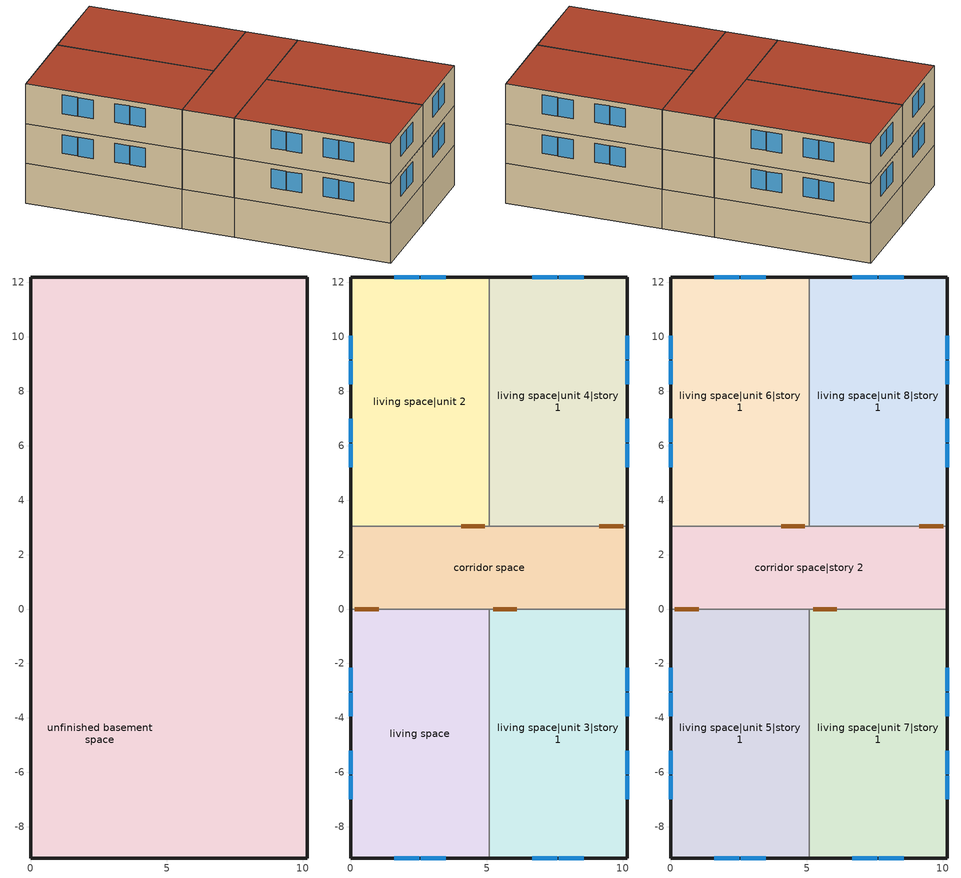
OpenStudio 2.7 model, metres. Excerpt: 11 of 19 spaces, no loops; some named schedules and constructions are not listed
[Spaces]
unfinished basement space
 floor foundation (FloorFndGrndUnfinB 1): 0,0 0,3.05 10.16,3.05 10.16,0 z-2.44
 floor foundation (FloorFndGrndUnfinB 2): 0,-9.14 0,0 5.08,0 5.08,-9.14 z-2.44
 floor foundation (FloorFndGrndUnfinB 3): 0,3.05 0,12.19 5.08,12.19 5.08,3.05 z-2.44
 floor foundation (FloorFndGrndUnfinB 4): 5.08,-9.14 5.08,0 10.16,0 10.16,-9.14 z-2.44
 floor foundation (FloorFndGrndUnfinB): 5.08,3.05 5.08,12.19 10.16,12.19 10.16,3.05 z-2.44
 wall foundation (WallFndGrndUnfinB 1): 0,3.05 0,0 / 10.16,0 10.16,3.05 z-2.44:0
 wall foundation (WallFndGrndUnfinB 2): 0,0 0,-9.14 5.08,-9.14 z-2.44:0
 wall foundation (WallFndGrndUnfinB 3): 5.08,12.19 0,12.19 0,3.05 z-2.44:0
 wall foundation (WallFndGrndUnfinB 4): 5.08,-9.14 10.16,-9.14 10.16,0 z-2.44:0
 wall foundation (WallFndGrndUnfinB): 10.16,3.05 10.16,12.19 5.08,12.19 z-2.44:0
 ceiling adiabatic (RoofUnfinUninsExt): 10.16,0 10.16,3.05 0,3.05 0,0 z0
living space
 floor to unfinished basement space (FloorUnfinBInsFin Reversed): 0,-9.14 0,0 5.08,0 5.08,-9.14 z0
 wall outside (WallExtInsFin): 0,0 0,-9.14 5.08,-9.14 z0:2.44
 wall adiabatic (WallIntFinUninsFin): 5.08,0 0,0 z0:2.44
 wall to living space|unit 3|story 1 (WallIntFinUninsFin Reversed): 5.08,-9.14 5.08,0 z0:2.44
 window (WindowConstruction): 1.6,-9.14 2.51,-9.14 / 2.57,-9.14 3.48,-9.14 z0.91:2.13; 0,-2.15 0,-3.02 / 0,-3.08 0,-3.95 / 0,-5.2 0,-6.07 / 0,-6.13 0,-6.99 z0.98:2.13
living space|unit 2
 floor to unfinished basement space (FloorUnfinBInsFin Reversed): 0,3.05 0,12.19 5.08,12.19 5.08,3.05 z0
 wall outside (WallExtInsFin): 5.08,12.19 0,12.19 0,3.05 z0:2.44
 wall to living space|unit 4|story 1 (WallIntFinUninsFin Reversed): 5.08,3.05 5.08,12.19 z0:2.44
 wall adiabatic (WallIntFinUninsFin): 0,3.05 5.08,3.05 z0:2.44
 window (WindowConstruction): 3.48,12.19 2.57,12.19 / 2.51,12.19 1.6,12.19 z0.91:2.13; 0,10.04 0,9.17 / 0,9.11 0,8.25 / 0,6.99 0,6.13 / 0,6.07 0,5.2 z0.98:2.13
living space|unit 3|story 1
 floor to unfinished basement space (FloorUnfinBInsFin Reversed): 5.08,-9.14 5.08,0 10.16,0 10.16,-9.14 z0
 wall outside (WallExtInsFin): 5.08,-9.14 10.16,-9.14 10.16,0 z0:2.44
 wall adiabatic (WallIntFinUninsFin): 10.16,0 5.08,0 z0:2.44
 window (WindowConstruction): 6.68,-9.14 7.59,-9.14 / 7.65,-9.14 8.56,-9.14 z0.91:2.13; 10.16,-6.99 10.16,-6.13 / 10.16,-6.07 10.16,-5.2 / 10.16,-3.95 10.16,-3.08 / 10.16,-3.02 10.16,-2.15 z0.98:2.13
living space|unit 4|story 1
 floor to unfinished basement space (FloorUnfinBInsFin Reversed): 5.08,3.05 5.08,12.19 10.16,12.19 10.16,3.05 z0
 wall outside (WallExtInsFin): 10.16,3.05 10.16,12.19 5.08,12.19 z0:2.44
 wall adiabatic (WallIntFinUninsFin): 5.08,3.05 10.16,3.05 z0:2.44
 window (WindowConstruction): 8.56,12.19 7.65,12.19 / 7.59,12.19 6.68,12.19 z0.91:2.13; 10.16,5.2 10.16,6.07 / 10.16,6.13 10.16,6.99 / 10.16,8.25 10.16,9.11 / 10.16,9.17 10.16,10.04 z0.98:2.13
corridor space
 floor adiabatic (FloorUnfinUninsUnfin): 0,0 0,3.05 10.16,3.05 10.16,0 z0
 wall outside (WallExtUninsUnfin): 0,3.05 0,0 / 10.16,0 10.16,3.05 z0:2.44
 wall adiabatic (WallIntUnfinUninsUnfin): 0,0 5.08,0 10.16,0 / 10.16,3.05 5.08,3.05 0,3.05 z0:2.44
 door inside (UninsDoor): 0.15,0 1.02,0 / 4.93,3.05 4.06,3.05 / 10.01,3.05 9.14,3.05 / 5.23,0 6.1,0 z0:2.13
 ceiling adiabatic (RoofUnfinUninsExt): 10.16,0 10.16,3.05 0,3.05 0,0 z2.44
living space|unit 5|story 1
 floor to living space (FloorFinUninsFin): 0,-9.14 0,0 5.08,0 5.08,-9.14 z2.44
 wall outside (WallExtInsFin): 0,0 0,-9.14 5.08,-9.14 z2.44:4.88
 wall to living space|unit 7|story 1 (WallIntFinUninsFin): 5.08,-9.14 5.08,0 z2.44:4.88
 wall adiabatic (WallIntFinUninsFin): 5.08,0 0,0 z2.44:4.88
 window (WindowConstruction): 1.6,-9.14 2.51,-9.14 / 2.57,-9.14 3.48,-9.14 z3.35:4.57; 0,-2.15 0,-3.02 / 0,-3.08 0,-3.95 / 0,-5.2 0,-6.07 / 0,-6.13 0,-6.99 z3.42:4.57
 roof outside (RoofFinInsExt): 5.08,-9.14 5.08,0 0,0 0,-9.14 z4.88
living space|unit 6|story 1
 floor to living space|unit 2 (FloorFinUninsFin): 0,3.05 0,12.19 5.08,12.19 5.08,3.05 z2.44
 wall outside (WallExtInsFin): 5.08,12.19 0,12.19 0,3.05 z2.44:4.88
 wall to living space|unit 8|story 1 (WallIntFinUninsFin): 5.08,3.05 5.08,12.19 z2.44:4.88
 wall adiabatic (WallIntFinUninsFin): 0,3.05 5.08,3.05 z2.44:4.88
 window (WindowConstruction): 3.48,12.19 2.57,12.19 / 2.51,12.19 1.6,12.19 z3.35:4.57; 0,10.04 0,9.17 / 0,9.11 0,8.25 / 0,6.99 0,6.13 / 0,6.07 0,5.2 z3.42:4.57
 roof outside (RoofFinInsExt): 5.08,3.05 5.08,12.19 0,12.19 0,3.05 z4.88
living space|unit 7|story 1
 floor to living space|unit 3|story 1 (FloorFinUninsFin): 5.08,-9.14 5.08,0 10.16,0 10.16,-9.14 z2.44
 wall outside (WallExtInsFin): 5.08,-9.14 10.16,-9.14 10.16,0 z2.44:4.88
 wall adiabatic (WallIntFinUninsFin): 10.16,0 5.08,0 z2.44:4.88
 window (WindowConstruction): 6.68,-9.14 7.59,-9.14 / 7.65,-9.14 8.56,-9.14 z3.35:4.57; 10.16,-6.99 10.16,-6.13 / 10.16,-6.07 10.16,-5.2 / 10.16,-3.95 10.16,-3.08 / 10.16,-3.02 10.16,-2.15 z3.42:4.57
 roof outside (RoofFinInsExt): 10.16,-9.14 10.16,0 5.08,0 5.08,-9.14 z4.88
living space|unit 8|story 1
 floor to living space|unit 4|story 1 (FloorFinUninsFin): 5.08,3.05 5.08,12.19 10.16,12.19 10.16,3.05 z2.44
 wall outside (WallExtInsFin): 10.16,3.05 10.16,12.19 5.08,12.19 z2.44:4.88
 wall adiabatic (WallIntFinUninsFin): 5.08,3.05 10.16,3.05 z2.44:4.88
 window (WindowConstruction): 8.56,12.19 7.65,12.19 / 7.59,12.19 6.68,12.19 z3.35:4.57; 10.16,5.2 10.16,6.07 / 10.16,6.13 10.16,6.99 / 10.16,8.25 10.16,9.11 / 10.16,9.17 10.16,10.04 z3.42:4.57
 roof outside (RoofFinInsExt): 10.16,3.05 10.16,12.19 5.08,12.19 5.08,3.05 z4.88
corridor space|story 2
 floor adiabatic (FloorUnfinUninsUnfin): 0,0 0,3.05 10.16,3.05 10.16,0 z2.44
 wall outside (WallExtUninsUnfin): 0,3.05 0,0 / 10.16,0 10.16,3.05 z2.44:4.88
 wall adiabatic (WallIntUnfinUninsUnfin): 10.16,3.05 5.08,3.05 0,3.05 / 0,0 5.08,0 10.16,0 z2.44:4.88
 door inside (UninsDoor): 5.23,0 6.1,0 / 10.01,3.05 9.14,3.05 / 0.15,0 1.02,0 / 4.93,3.05 4.06,3.05 z2.44:4.57
 roof outside (RoofUnfinUninsExt): 10.16,0 10.16,3.05 0,3.05 0,0 z4.88
[Schedule:Day]
res lighting schedule allday9: 1, 0, 0.123751, 2, 0, 0.0742506, 4, 0, 0.0495004, 5, 0, 0.0518642, 6, 0, 0.135202, 7, 0, 0.317417, 8, 0, 0.401684, 9, 0, 0.403727, 10, 0, 0.392499, 11, 0, 0.380568, 12, 0, 0.364039, 13, 0, 0.352108, 14, 0, 0.348597, 15, 0, 0.34858, 16, 0, 0.351275, 17, 0, 0.363405, 18, 0, 0.404274, 19, 0, 0.501103, 20, 0, 0.656115, 21, 0, 0.806081, 22, 0, 0.850995, 23, 0, 0.561051, 24, 0, 0.249225
res lighting schedule allday10: 1, 0, 0.123751, 2, 0, 0.0742506, 4, 0, 0.0495004, 5, 0, 0.0529206, 6, 0, 0.14047, 7, 0, 0.329784, 8, 0, 0.417334, 9, 0, 0.427474, 10, 0, 0.423826, 11, 0, 0.411431, 12, 0, 0.394257, 13, 0, 0.381861, 14, 0, 0.378214, 15, 0, 0.378919, 16, 0, 0.386741, 17, 0, 0.41682, 18, 0, 0.500557, 19, 0, 0.655466, 20, 0, 0.829225, 21, 0, 0.905334, 22, 0, 0.820928, 23, 0, 0.509707, 24, 0, 0.249225
res lighting schedule allday11: 1, 0, 0.123751, 2, 0, 0.0742506, 4, 0, 0.0495004, 5, 0, 0.0539769, 6, 0, 0.145737, 7, 0, 0.342151, 8, 0, 0.432984, 9, 0, 0.451822, 10, 0, 0.456356, 11, 0, 0.443495, 12, 0, 0.425678, 13, 0, 0.412817, 14, 0, 0.409033, 15, 0, 0.421324, 16, 0, 0.481818, 17, 0, 0.61218, 18, 0, 0.804217, 19, 0, 0.945912, 20, 0, 0.918658, 21, 0, 0.747013, 22, 0, 0.56552, 23, 0, 0.493046, 24, 0, 0.249225
res lighting schedule allday12: 1, 0, 0.123751, 2, 0, 0.0742506, 4, 0, 0.0495004, 5, 0, 0.0547503, 6, 0, 0.149594, 7, 0, 0.351204, 8, 0, 0.44444, 9, 0, 0.470027, 10, 0, 0.480931, 11, 0, 0.467731, 12, 0, 0.449442, 13, 0, 0.436241, 14, 0, 0.432357, 15, 0, 0.445561, 16, 0, 0.513103, 17, 0, 0.660674, 18, 0, 0.869445, 19, 0, 1, 20, 0, 0.932675, 21, 0, 0.731582, 22, 0, 0.553643, 23, 0, 0.488328, 24, 0, 0.249225
res lighting schedule winter design; Schedule Day 100; res misc plug loads schedule winter design; Schedule Day 115; Schedule Day 116; Schedule Day 119; res mv_7 range exhaust schedule winter design; Schedule Day 120; res mv_7 bath exhaust schedule winter design; Schedule Day 121; Schedule Day 122; Schedule Day 125; res mv_1 range exhaust schedule winter design; Schedule Day 126; res mv_1 bath exhaust schedule winter design; Schedule Day 127; Schedule Day 128; Schedule Day 131; res mv_2 range exhaust schedule winter design; Schedule Day 132; res mv_2 bath exhaust schedule winter design; Schedule Day 133; Schedule Day 134; Schedule Day 137; res mv_4 range exhaust schedule winter design; Schedule Day 138; res mv_4 bath exhaust schedule winter design; Schedule Day 139; Schedule Day 140; Schedule Day 143; res mv_3 range exhaust schedule winter design; Schedule Day 144; res mv_3 bath exhaust schedule winter design; Schedule Day 145; Schedule Day 146; Schedule Day 149; res mv_8 range exhaust schedule winter design; Schedule Day 150; res mv_8 bath exhaust schedule winter design; Schedule Day 151; Schedule Day 152; Schedule Day 155; res mv_5 range exhaust schedule winter design; Schedule Day 156; res mv_5 bath exhaust schedule winter design; Schedule Day 157; Schedule Day 158; Schedule Day 161; res mv_6 range exhaust schedule winter design; Schedule Day 162; res mv_6 bath exhaust schedule winter design: 24, 0, 0
res lighting schedule summer design; res misc plug loads schedule summer design; res mv_7 range exhaust schedule summer design; res mv_7 bath exhaust schedule summer design; res mv_1 range exhaust schedule summer design; res mv_1 bath exhaust schedule summer design; res mv_2 range exhaust schedule summer design; res mv_2 bath exhaust schedule summer design; res mv_4 range exhaust schedule summer design; res mv_4 bath exhaust schedule summer design; res mv_3 range exhaust schedule summer design; res mv_3 bath exhaust schedule summer design; res mv_8 range exhaust schedule summer design; res mv_8 bath exhaust schedule summer design; res mv_5 range exhaust schedule summer design; res mv_5 bath exhaust schedule summer design; res mv_6 range exhaust schedule summer design; res mv_6 bath exhaust schedule summer design: 24, 0, 1
res misc plug loads schedule allday1; res misc plug loads schedule allday12: 1, 0, 0.655649, 2, 0, 0.618183, 3, 0, 0.599451, 4, 0, 0.580718, 5, 0, 0.599451, 6, 0, 0.618183, 7, 0, 0.693115, 8, 0, 0.786779, 11, 0, 0.805512, 12, 0, 0.824245, 14, 0, 0.842977, 15, 0, 0.824245, 16, 0, 0.86171, 17, 0, 0.899176, 18, 0, 0.974107, 19, 0, 0.99284, 20, 0, 0.936642, 21, 0, 0.880443, 22, 0, 0.842977, 23, 0, 0.749313, 24, 0, 0.674382
res misc plug loads schedule allday2: 1, 0, 0.660377, 2, 0, 0.622642, 3, 0, 0.603774, 4, 0, 0.584906, 5, 0, 0.603774, 6, 0, 0.622642, 7, 0, 0.698113, 8, 0, 0.792453, 11, 0, 0.811321, 12, 0, 0.830189, 14, 0, 0.849057, 15, 0, 0.830189, 16, 0, 0.867925, 17, 0, 0.90566, 18, 0, 0.981132, 19, 0, 1, 20, 0, 0.943396, 21, 0, 0.886792, 22, 0, 0.849057, 23, 0, 0.754717, 24, 0, 0.679245
res misc plug loads schedule allday3; res misc plug loads schedule allday5: 1, 0, 0.521682, 2, 0, 0.491872, 3, 0, 0.476967, 4, 0, 0.462062, 5, 0, 0.476967, 6, 0, 0.491872, 7, 0, 0.551493, 8, 0, 0.626019, 11, 0, 0.640924, 12, 0, 0.655829, 14, 0, 0.670734, 15, 0, 0.655829, 16, 0, 0.68564, 17, 0, 0.71545, 18, 0, 0.775071, 19, 0, 0.789976, 20, 0, 0.745261, 21, 0, 0.700545, 22, 0, 0.670734, 23, 0, 0.596208, 24, 0, 0.536588
res misc plug loads schedule allday4: 1, 0, 0.519581, 2, 0, 0.489891, 3, 0, 0.475045, 4, 0, 0.4602, 5, 0, 0.475045, 6, 0, 0.489891, 7, 0, 0.549271, 8, 0, 0.623497, 11, 0, 0.638342, 12, 0, 0.653187, 14, 0, 0.668033, 15, 0, 0.653187, 16, 0, 0.682878, 17, 0, 0.712568, 18, 0, 0.771949, 19, 0, 0.786794, 20, 0, 0.742258, 21, 0, 0.697723, 22, 0, 0.668033, 23, 0, 0.593807, 24, 0, 0.534426
res misc plug loads schedule allday6; res misc plug loads schedule allday9: 1, 0, 0.434473, 2, 0, 0.409646, 3, 0, 0.397232, 4, 0, 0.384819, 5, 0, 0.397232, 6, 0, 0.409646, 7, 0, 0.4593, 8, 0, 0.521367, 11, 0, 0.533781, 12, 0, 0.546194, 14, 0, 0.558608, 15, 0, 0.546194, 16, 0, 0.571021, 17, 0, 0.595848, 18, 0, 0.645502, 19, 0, 0.657916, 20, 0, 0.620675, 21, 0, 0.583435, 22, 0, 0.558608, 23, 0, 0.49654, 24, 0, 0.446886
res misc plug loads schedule allday7; res misc plug loads schedule allday8: 1, 0, 0.43132, 2, 0, 0.406674, 3, 0, 0.39435, 4, 0, 0.382027, 5, 0, 0.39435, 6, 0, 0.406674, 7, 0, 0.455967, 8, 0, 0.517585, 11, 0, 0.529908, 12, 0, 0.542231, 14, 0, 0.554555, 15, 0, 0.542231, 16, 0, 0.566878, 17, 0, 0.591525, 18, 0, 0.640819, 19, 0, 0.653142, 20, 0, 0.616172, 21, 0, 0.579202, 22, 0, 0.554555, 23, 0, 0.492938, 24, 0, 0.443644
res misc plug loads schedule allday10: 1, 0, 0.520106, 2, 0, 0.490386, 3, 0, 0.475526, 4, 0, 0.460666, 5, 0, 0.475526, 6, 0, 0.490386, 7, 0, 0.549827, 8, 0, 0.624128, 11, 0, 0.638988, 12, 0, 0.653848, 14, 0, 0.668708, 15, 0, 0.653848, 16, 0, 0.683568, 17, 0, 0.713289, 18, 0, 0.772729, 19, 0, 0.787589, 20, 0, 0.743009, 21, 0, 0.698428, 22, 0, 0.668708, 23, 0, 0.594407, 24, 0, 0.534966
res misc plug loads schedule allday11: 1, 0, 0.51853, 2, 0, 0.4889, 3, 0, 0.474085, 4, 0, 0.45927, 5, 0, 0.474085, 6, 0, 0.4889, 7, 0, 0.54816, 8, 0, 0.622236, 11, 0, 0.637051, 12, 0, 0.651867, 14, 0, 0.666682, 15, 0, 0.651867, 16, 0, 0.681497, 17, 0, 0.711127, 18, 0, 0.770388, 19, 0, 0.785203, 20, 0, 0.740757, 21, 0, 0.696312, 22, 0, 0.666682, 23, 0, 0.592606, 24, 0, 0.533345
res nv_7 temp schedule allday1; res nv_7 temp schedule allday2; res nv_7 temp schedule allday3; res nv_7 temp schedule allday4; res nv_7 temp schedule allday11; res nv_7 temp schedule allday12; res nv_1 temp schedule allday1; res nv_1 temp schedule allday2; res nv_1 temp schedule allday3; res nv_1 temp schedule allday4; res nv_1 temp schedule allday11; res nv_1 temp schedule allday12; res nv_2 temp schedule allday1; res nv_2 temp schedule allday2; res nv_2 temp schedule allday3; res nv_2 temp schedule allday4; res nv_2 temp schedule allday11; res nv_2 temp schedule allday12; res nv_4 temp schedule allday1; res nv_4 temp schedule allday2; res nv_4 temp schedule allday3; res nv_4 temp schedule allday4; res nv_4 temp schedule allday11; res nv_4 temp schedule allday12; res nv_3 temp schedule allday1; res nv_3 temp schedule allday2; res nv_3 temp schedule allday3; res nv_3 temp schedule allday4; res nv_3 temp schedule allday11; res nv_3 temp schedule allday12; res nv_8 temp schedule allday1; res nv_8 temp schedule allday2; res nv_8 temp schedule allday3; res nv_8 temp schedule allday4; res nv_8 temp schedule allday11; res nv_8 temp schedule allday12; res nv_5 temp schedule allday1; res nv_5 temp schedule allday2; res nv_5 temp schedule allday3; res nv_5 temp schedule allday4; res nv_5 temp schedule allday11; res nv_5 temp schedule allday12; res nv_6 temp schedule allday1; res nv_6 temp schedule allday2; res nv_6 temp schedule allday3; res nv_6 temp schedule allday4; res nv_6 temp schedule allday11; res nv_6 temp schedule allday12: 1, 0, 23.8889, 24, 0, 23.8889
res nv_7 temp schedule allday5; res nv_7 temp schedule allday6; res nv_7 temp schedule allday10; res nv_1 temp schedule allday5; res nv_1 temp schedule allday6; res nv_1 temp schedule allday10; res nv_2 temp schedule allday5; res nv_2 temp schedule allday6; res nv_2 temp schedule allday10; res nv_4 temp schedule allday5; res nv_4 temp schedule allday6; res nv_4 temp schedule allday10; res nv_3 temp schedule allday5; res nv_3 temp schedule allday6; res nv_3 temp schedule allday10; res nv_8 temp schedule allday5; res nv_8 temp schedule allday6; res nv_8 temp schedule allday10; res nv_5 temp schedule allday5; res nv_5 temp schedule allday6; res nv_5 temp schedule allday10; res nv_6 temp schedule allday5; res nv_6 temp schedule allday6; res nv_6 temp schedule allday10: 24, 0, 22.2222
res nv_7 temp schedule allday7; res nv_7 temp schedule allday8; res nv_7 temp schedule allday9; res nv_1 temp schedule allday7; res nv_1 temp schedule allday8; res nv_1 temp schedule allday9; res nv_2 temp schedule allday7; res nv_2 temp schedule allday8; res nv_2 temp schedule allday9; res nv_4 temp schedule allday7; res nv_4 temp schedule allday8; res nv_4 temp schedule allday9; res nv_3 temp schedule allday7; res nv_3 temp schedule allday8; res nv_3 temp schedule allday9; res nv_8 temp schedule allday7; res nv_8 temp schedule allday8; res nv_8 temp schedule allday9; res nv_5 temp schedule allday7; res nv_5 temp schedule allday8; res nv_5 temp schedule allday9; res nv_6 temp schedule allday7; res nv_6 temp schedule allday8; res nv_6 temp schedule allday9: 1, 0, 22.2222, 24, 0, 22.2222
res nv_7 availability schedule allday1 on; res nv_7 availability schedule allday1 on 1; res nv_7 availability schedule allday1 on 2; res nv_7 availability schedule allday1 on 3; res nv_7 availability schedule allday1 on 4; res nv_7 availability schedule allday1 on 5; res nv_7 availability schedule allday1 on 6; res nv_7 availability schedule allday1 on 7; res nv_7 availability schedule allday1 on 8; res nv_7 availability schedule allday1 on 9; res nv_7 availability schedule allday1 on 10; res nv_7 availability schedule allday1 on 11; res nv_1 availability schedule allday1 on; res nv_1 availability schedule allday1 on 1; res nv_1 availability schedule allday1 on 2; res nv_1 availability schedule allday1 on 3; res nv_1 availability schedule allday1 on 4; res nv_1 availability schedule allday1 on 5; res nv_1 availability schedule allday1 on 6; res nv_1 availability schedule allday1 on 7; res nv_1 availability schedule allday1 on 8; res nv_1 availability schedule allday1 on 9; res nv_1 availability schedule allday1 on 10; res nv_1 availability schedule allday1 on 11; res nv_2 availability schedule allday1 on; res nv_2 availability schedule allday1 on 1; res nv_2 availability schedule allday1 on 2; res nv_2 availability schedule allday1 on 3; res nv_2 availability schedule allday1 on 4; res nv_2 availability schedule allday1 on 5; res nv_2 availability schedule allday1 on 6; res nv_2 availability schedule allday1 on 7; res nv_2 availability schedule allday1 on 8; res nv_2 availability schedule allday1 on 9; res nv_2 availability schedule allday1 on 10; res nv_2 availability schedule allday1 on 11; res nv_4 availability schedule allday1 on; res nv_4 availability schedule allday1 on 1; res nv_4 availability schedule allday1 on 2; res nv_4 availability schedule allday1 on 3; res nv_4 availability schedule allday1 on 4; res nv_4 availability schedule allday1 on 5; res nv_4 availability schedule allday1 on 6; res nv_4 availability schedule allday1 on 7; res nv_4 availability schedule allday1 on 8; res nv_4 availability schedule allday1 on 9; res nv_4 availability schedule allday1 on 10; res nv_4 availability schedule allday1 on 11; res nv_3 availability schedule allday1 on; res nv_3 availability schedule allday1 on 1; res nv_3 availability schedule allday1 on 2; res nv_3 availability schedule allday1 on 3; res nv_3 availability schedule allday1 on 4; res nv_3 availability schedule allday1 on 5; res nv_3 availability schedule allday1 on 6; res nv_3 availability schedule allday1 on 7; res nv_3 availability schedule allday1 on 8; res nv_3 availability schedule allday1 on 9; res nv_3 availability schedule allday1 on 10; res nv_3 availability schedule allday1 on 11; res nv_8 availability schedule allday1 on; res nv_8 availability schedule allday1 on 1; res nv_8 availability schedule allday1 on 2; res nv_8 availability schedule allday1 on 3; res nv_8 availability schedule allday1 on 4; res nv_8 availability schedule allday1 on 5; res nv_8 availability schedule allday1 on 6; res nv_8 availability schedule allday1 on 7; res nv_8 availability schedule allday1 on 8; res nv_8 availability schedule allday1 on 9; res nv_8 availability schedule allday1 on 10; res nv_8 availability schedule allday1 on 11; res nv_5 availability schedule allday1 on; res nv_5 availability schedule allday1 on 1; res nv_5 availability schedule allday1 on 2; res nv_5 availability schedule allday1 on 3; res nv_5 availability schedule allday1 on 4; res nv_5 availability schedule allday1 on 5; res nv_5 availability schedule allday1 on 6; res nv_5 availability schedule allday1 on 7; res nv_5 availability schedule allday1 on 8; res nv_5 availability schedule allday1 on 9; res nv_5 availability schedule allday1 on 10; res nv_5 availability schedule allday1 on 11; res nv_6 availability schedule allday1 on; res nv_6 availability schedule allday1 on 1; res nv_6 availability schedule allday1 on 2; res nv_6 availability schedule allday1 on 3; res nv_6 availability schedule allday1 on 4; res nv_6 availability schedule allday1 on 5; res nv_6 availability schedule allday1 on 6; res nv_6 availability schedule allday1 on 7; res nv_6 availability schedule allday1 on 8; res nv_6 availability schedule allday1 on 9; res nv_6 availability schedule allday1 on 10; res nv_6 availability schedule allday1 on 11: 1, 0, 1, 2, 0, 1, 3, 0, 1, 4, 0, 1, 5, 0, 1, 6, 0, 1, 7, 0, 1, 8, 0, 1, 9, 0, 1, 10, 0, 1, 11, 0, 1, 12, 0, 1, 13, 0, 1, 14, 0, 1, 15, 0, 1, 16, 0, 1, 17, 0, 1, 18, 0, 1, 19, 0, 1, 20, 0, 1, 21, 0, 1, 22, 0, 1, 23, 0, 1, 24, 0, 1
res mv_7 range exhaust schedule allday1; res mv_7 range exhaust schedule allday2; res mv_7 range exhaust schedule allday3; res mv_7 range exhaust schedule allday4; res mv_7 range exhaust schedule allday5; res mv_7 range exhaust schedule allday6; res mv_7 range exhaust schedule allday7; res mv_7 range exhaust schedule allday8; res mv_7 range exhaust schedule allday9; res mv_7 range exhaust schedule allday10; res mv_7 range exhaust schedule allday11; res mv_7 range exhaust schedule allday12; res mv_1 range exhaust schedule allday1; res mv_1 range exhaust schedule allday2; res mv_1 range exhaust schedule allday3; res mv_1 range exhaust schedule allday4; res mv_1 range exhaust schedule allday5; res mv_1 range exhaust schedule allday6; res mv_1 range exhaust schedule allday7; res mv_1 range exhaust schedule allday8; res mv_1 range exhaust schedule allday9; res mv_1 range exhaust schedule allday10; res mv_1 range exhaust schedule allday11; res mv_1 range exhaust schedule allday12; res mv_2 range exhaust schedule allday1; res mv_2 range exhaust schedule allday2; res mv_2 range exhaust schedule allday3; res mv_2 range exhaust schedule allday4; res mv_2 range exhaust schedule allday5; res mv_2 range exhaust schedule allday6; res mv_2 range exhaust schedule allday7; res mv_2 range exhaust schedule allday8; res mv_2 range exhaust schedule allday9; res mv_2 range exhaust schedule allday10; res mv_2 range exhaust schedule allday11; res mv_2 range exhaust schedule allday12; res mv_4 range exhaust schedule allday1; res mv_4 range exhaust schedule allday2; res mv_4 range exhaust schedule allday3; res mv_4 range exhaust schedule allday4; res mv_4 range exhaust schedule allday5; res mv_4 range exhaust schedule allday6; res mv_4 range exhaust schedule allday7; res mv_4 range exhaust schedule allday8; res mv_4 range exhaust schedule allday9; res mv_4 range exhaust schedule allday10; res mv_4 range exhaust schedule allday11; res mv_4 range exhaust schedule allday12; res mv_3 range exhaust schedule allday1; res mv_3 range exhaust schedule allday2; res mv_3 range exhaust schedule allday3; res mv_3 range exhaust schedule allday4; res mv_3 range exhaust schedule allday5; res mv_3 range exhaust schedule allday6; res mv_3 range exhaust schedule allday7; res mv_3 range exhaust schedule allday8; res mv_3 range exhaust schedule allday9; res mv_3 range exhaust schedule allday10; res mv_3 range exhaust schedule allday11; res mv_3 range exhaust schedule allday12; res mv_8 range exhaust schedule allday1; res mv_8 range exhaust schedule allday2; res mv_8 range exhaust schedule allday3; res mv_8 range exhaust schedule allday4; res mv_8 range exhaust schedule allday5; res mv_8 range exhaust schedule allday6; res mv_8 range exhaust schedule allday7; res mv_8 range exhaust schedule allday8; res mv_8 range exhaust schedule allday9; res mv_8 range exhaust schedule allday10; res mv_8 range exhaust schedule allday11; res mv_8 range exhaust schedule allday12; res mv_5 range exhaust schedule allday1; res mv_5 range exhaust schedule allday2; res mv_5 range exhaust schedule allday3; res mv_5 range exhaust schedule allday4; res mv_5 range exhaust schedule allday5; res mv_5 range exhaust schedule allday6; res mv_5 range exhaust schedule allday7; res mv_5 range exhaust schedule allday8; res mv_5 range exhaust schedule allday9; res mv_5 range exhaust schedule allday10; res mv_5 range exhaust schedule allday11; res mv_5 range exhaust schedule allday12; res mv_6 range exhaust schedule allday1; res mv_6 range exhaust schedule allday2; res mv_6 range exhaust schedule allday3; res mv_6 range exhaust schedule allday4; res mv_6 range exhaust schedule allday5; res mv_6 range exhaust schedule allday6; res mv_6 range exhaust schedule allday7; res mv_6 range exhaust schedule allday8; res mv_6 range exhaust schedule allday9; res mv_6 range exhaust schedule allday10; res mv_6 range exhaust schedule allday11; res mv_6 range exhaust schedule allday12: 15, 0, 0, 16, 0, 1, 24, 0, 0
res mv_7 bath exhaust schedule allday1; res mv_7 bath exhaust schedule allday2; res mv_7 bath exhaust schedule allday3; res mv_7 bath exhaust schedule allday4; res mv_7 bath exhaust schedule allday5; res mv_7 bath exhaust schedule allday6; res mv_7 bath exhaust schedule allday7; res mv_7 bath exhaust schedule allday8; res mv_7 bath exhaust schedule allday9; res mv_7 bath exhaust schedule allday10; res mv_7 bath exhaust schedule allday11; res mv_7 bath exhaust schedule allday12; res mv_1 bath exhaust schedule allday1; res mv_1 bath exhaust schedule allday2; res mv_1 bath exhaust schedule allday3; res mv_1 bath exhaust schedule allday4; res mv_1 bath exhaust schedule allday5; res mv_1 bath exhaust schedule allday6; res mv_1 bath exhaust schedule allday7; res mv_1 bath exhaust schedule allday8; res mv_1 bath exhaust schedule allday9; res mv_1 bath exhaust schedule allday10; res mv_1 bath exhaust schedule allday11; res mv_1 bath exhaust schedule allday12; res mv_2 bath exhaust schedule allday1; res mv_2 bath exhaust schedule allday2; res mv_2 bath exhaust schedule allday3; res mv_2 bath exhaust schedule allday4; res mv_2 bath exhaust schedule allday5; res mv_2 bath exhaust schedule allday6; res mv_2 bath exhaust schedule allday7; res mv_2 bath exhaust schedule allday8; res mv_2 bath exhaust schedule allday9; res mv_2 bath exhaust schedule allday10; res mv_2 bath exhaust schedule allday11; res mv_2 bath exhaust schedule allday12; res mv_4 bath exhaust schedule allday1; res mv_4 bath exhaust schedule allday2; res mv_4 bath exhaust schedule allday3; res mv_4 bath exhaust schedule allday4; res mv_4 bath exhaust schedule allday5; res mv_4 bath exhaust schedule allday6; res mv_4 bath exhaust schedule allday7; res mv_4 bath exhaust schedule allday8; res mv_4 bath exhaust schedule allday9; res mv_4 bath exhaust schedule allday10; res mv_4 bath exhaust schedule allday11; res mv_4 bath exhaust schedule allday12; res mv_3 bath exhaust schedule allday1; res mv_3 bath exhaust schedule allday2; res mv_3 bath exhaust schedule allday3; res mv_3 bath exhaust schedule allday4; res mv_3 bath exhaust schedule allday5; res mv_3 bath exhaust schedule allday6; res mv_3 bath exhaust schedule allday7; res mv_3 bath exhaust schedule allday8; res mv_3 bath exhaust schedule allday9; res mv_3 bath exhaust schedule allday10; res mv_3 bath exhaust schedule allday11; res mv_3 bath exhaust schedule allday12; res mv_8 bath exhaust schedule allday1; res mv_8 bath exhaust schedule allday2; res mv_8 bath exhaust schedule allday3; res mv_8 bath exhaust schedule allday4; res mv_8 bath exhaust schedule allday5; res mv_8 bath exhaust schedule allday6; res mv_8 bath exhaust schedule allday7; res mv_8 bath exhaust schedule allday8; res mv_8 bath exhaust schedule allday9; res mv_8 bath exhaust schedule allday10; res mv_8 bath exhaust schedule allday11; res mv_8 bath exhaust schedule allday12; res mv_5 bath exhaust schedule allday1; res mv_5 bath exhaust schedule allday2; res mv_5 bath exhaust schedule allday3; res mv_5 bath exhaust schedule allday4; res mv_5 bath exhaust schedule allday5; res mv_5 bath exhaust schedule allday6; res mv_5 bath exhaust schedule allday7; res mv_5 bath exhaust schedule allday8; res mv_5 bath exhaust schedule allday9; res mv_5 bath exhaust schedule allday10; res mv_5 bath exhaust schedule allday11; res mv_5 bath exhaust schedule allday12; res mv_6 bath exhaust schedule allday1; res mv_6 bath exhaust schedule allday2; res mv_6 bath exhaust schedule allday3; res mv_6 bath exhaust schedule allday4; res mv_6 bath exhaust schedule allday5; res mv_6 bath exhaust schedule allday6; res mv_6 bath exhaust schedule allday7; res mv_6 bath exhaust schedule allday8; res mv_6 bath exhaust schedule allday9; res mv_6 bath exhaust schedule allday10; res mv_6 bath exhaust schedule allday11; res mv_6 bath exhaust schedule allday12: 4, 0, 0, 5, 0, 1, 24, 0, 0
[Schedule:Rule] Apply Monday=Yes; Apply Wednesday=Yes; Apply Friday=Yes; Date Specification Type=DateRange; Start Day=1
Name | Schedule Ruleset | Rule Order | Day Schedule | Apply Sunday | Apply Tuesday | Apply Thursday | Apply Saturday | Start Month | End Month | End Day
res heating setpoint allday ruleset1 | res heating setpoint | 11 | res heating setpoint allday1 | Yes | Yes | Yes | Yes | 1 | 1 | 31
res heating setpoint allday ruleset2 | res heating setpoint | 10 | res heating setpoint allday2 | Yes | Yes | Yes | Yes | 2 | 2 | 28
res heating setpoint allday ruleset3 | res heating setpoint | 9 | res heating setpoint allday3 | Yes | Yes | Yes | Yes | 3 | 3 | 31
res heating setpoint allday ruleset4 | res heating setpoint | 8 | res heating setpoint allday4 | Yes | Yes | Yes | Yes | 4 | 4 | 30
res heating setpoint allday ruleset5 | res heating setpoint | 7 | res heating setpoint allday5 | Yes | Yes | Yes | Yes | 5 | 5 | 31
res heating setpoint allday ruleset6 | res heating setpoint | 6 | res heating setpoint allday6 | Yes | Yes | Yes | Yes | 6 | 6 | 30
res heating setpoint allday ruleset7 | res heating setpoint | 5 | res heating setpoint allday7 | Yes | Yes | Yes | Yes | 7 | 7 | 31
res heating setpoint allday ruleset8 | res heating setpoint | 4 | res heating setpoint allday8 | Yes | Yes | Yes | Yes | 8 | 8 | 31
res heating setpoint allday ruleset9 | res heating setpoint | 3 | res heating setpoint allday9 | Yes | Yes | Yes | Yes | 9 | 9 | 30
res heating setpoint allday ruleset10 | res heating setpoint | 2 | res heating setpoint allday10 | Yes | Yes | Yes | Yes | 10 | 10 | 31
res heating setpoint allday ruleset11 | res heating setpoint | 1 | res heating setpoint allday11 | Yes | Yes | Yes | Yes | 11 | 11 | 30
res heating setpoint allday ruleset12 | res heating setpoint | 0 | res heating setpoint allday12 | Yes | Yes | Yes | Yes | 12 | 12 | 31
res cooling setpoint allday ruleset1 | res cooling setpoint | 11 | res cooling setpoint allday1 | Yes | Yes | Yes | Yes | 1 | 1 | 31
res cooling setpoint allday ruleset2 | res cooling setpoint | 10 | res cooling setpoint allday2 | Yes | Yes | Yes | Yes | 2 | 2 | 28
res cooling setpoint allday ruleset3 | res cooling setpoint | 9 | res cooling setpoint allday3 | Yes | Yes | Yes | Yes | 3 | 3 | 31
res cooling setpoint allday ruleset4 | res cooling setpoint | 8 | res cooling setpoint allday4 | Yes | Yes | Yes | Yes | 4 | 4 | 30
res cooling setpoint allday ruleset5 | res cooling setpoint | 7 | res cooling setpoint allday5 | Yes | Yes | Yes | Yes | 5 | 5 | 31
res cooling setpoint allday ruleset6 | res cooling setpoint | 6 | res cooling setpoint allday6 | Yes | Yes | Yes | Yes | 6 | 6 | 30
res cooling setpoint allday ruleset7 | res cooling setpoint | 5 | res cooling setpoint allday7 | Yes | Yes | Yes | Yes | 7 | 7 | 31
res cooling setpoint allday ruleset8 | res cooling setpoint | 4 | res cooling setpoint allday8 | Yes | Yes | Yes | Yes | 8 | 8 | 31
res cooling setpoint allday ruleset9 | res cooling setpoint | 3 | res cooling setpoint allday9 | Yes | Yes | Yes | Yes | 9 | 9 | 30
res cooling setpoint allday ruleset10 | res cooling setpoint | 2 | res cooling setpoint allday10 | Yes | Yes | Yes | Yes | 10 | 10 | 31
res cooling setpoint allday ruleset11 | res cooling setpoint | 1 | res cooling setpoint allday11 | Yes | Yes | Yes | Yes | 11 | 11 | 30
res cooling setpoint allday ruleset12 | res cooling setpoint | 0 | res cooling setpoint allday12 | Yes | Yes | Yes | Yes | 12 | 12 | 31
res refrig schedule allday ruleset9 | res refrig schedule | 3 | res refrig schedule allday9 | Yes | Yes | Yes | Yes | 9 | 9 | 30
res refrig schedule allday ruleset10 | res refrig schedule | 2 | res refrig schedule allday10 | Yes | Yes | Yes | Yes | 10 | 10 | 31
res refrig schedule allday ruleset11 | res refrig schedule | 1 | res refrig schedule allday11 | Yes | Yes | Yes | Yes | 11 | 11 | 30
res refrig schedule allday ruleset12 | res refrig schedule | 0 | res refrig schedule allday12 | Yes | Yes | Yes | Yes | 12 | 12 | 31
res lighting schedule allday ruleset1 | res lighting schedule | 11 | res lighting schedule allday1 | Yes | Yes | Yes | Yes | 1 | 1 | 31
res lighting schedule allday ruleset2 | res lighting schedule | 10 | res lighting schedule allday2 | Yes | Yes | Yes | Yes | 2 | 2 | 28
res lighting schedule allday ruleset3 | res lighting schedule | 9 | res lighting schedule allday3 | Yes | Yes | Yes | Yes | 3 | 3 | 31
res lighting schedule allday ruleset4 | res lighting schedule | 8 | res lighting schedule allday4 | Yes | Yes | Yes | Yes | 4 | 4 | 30
res lighting schedule allday ruleset5 | res lighting schedule | 7 | res lighting schedule allday5 | Yes | Yes | Yes | Yes | 5 | 5 | 31
res lighting schedule allday ruleset6 | res lighting schedule | 6 | res lighting schedule allday6 | Yes | Yes | Yes | Yes | 6 | 6 | 30
res lighting schedule allday ruleset7 | res lighting schedule | 5 | res lighting schedule allday7 | Yes | Yes | Yes | Yes | 7 | 7 | 31
res lighting schedule allday ruleset8 | res lighting schedule | 4 | res lighting schedule allday8 | Yes | Yes | Yes | Yes | 8 | 8 | 31
res lighting schedule allday ruleset9 | res lighting schedule | 3 | res lighting schedule allday9 | Yes | Yes | Yes | Yes | 9 | 9 | 30
res lighting schedule allday ruleset10 | res lighting schedule | 2 | res lighting schedule allday10 | Yes | Yes | Yes | Yes | 10 | 10 | 31
res lighting schedule allday ruleset11 | res lighting schedule | 1 | res lighting schedule allday11 | Yes | Yes | Yes | Yes | 11 | 11 | 30
res lighting schedule allday ruleset12 | res lighting schedule | 0 | res lighting schedule allday12 | Yes | Yes | Yes | Yes | 12 | 12 | 31
res misc plug loads schedule allday ruleset1 | res misc plug loads schedule | 11 | res misc plug loads schedule allday1 | Yes | Yes | Yes | Yes | 1 | 1 | 31
res misc plug loads schedule allday ruleset2 | res misc plug loads schedule | 10 | res misc plug loads schedule allday2 | Yes | Yes | Yes | Yes | 2 | 2 | 28
res misc plug loads schedule allday ruleset3 | res misc plug loads schedule | 9 | res misc plug loads schedule allday3 | Yes | Yes | Yes | Yes | 3 | 3 | 31
res misc plug loads schedule allday ruleset4 | res misc plug loads schedule | 8 | res misc plug loads schedule allday4 | Yes | Yes | Yes | Yes | 4 | 4 | 30
res misc plug loads schedule allday ruleset5 | res misc plug loads schedule | 7 | res misc plug loads schedule allday5 | Yes | Yes | Yes | Yes | 5 | 5 | 31
res misc plug loads schedule allday ruleset6 | res misc plug loads schedule | 6 | res misc plug loads schedule allday6 | Yes | Yes | Yes | Yes | 6 | 6 | 30
res misc plug loads schedule allday ruleset7 | res misc plug loads schedule | 5 | res misc plug loads schedule allday7 | Yes | Yes | Yes | Yes | 7 | 7 | 31
res misc plug loads schedule allday ruleset8 | res misc plug loads schedule | 4 | res misc plug loads schedule allday8 | Yes | Yes | Yes | Yes | 8 | 8 | 31
res misc plug loads schedule allday ruleset9 | res misc plug loads schedule | 3 | res misc plug loads schedule allday9 | Yes | Yes | Yes | Yes | 9 | 9 | 30
res misc plug loads schedule allday ruleset10 | res misc plug loads schedule | 2 | res misc plug loads schedule allday10 | Yes | Yes | Yes | Yes | 10 | 10 | 31
res misc plug loads schedule allday ruleset11 | res misc plug loads schedule | 1 | res misc plug loads schedule allday11 | Yes | Yes | Yes | Yes | 11 | 11 | 30
res misc plug loads schedule allday ruleset12 | res misc plug loads schedule | 0 | res misc plug loads schedule allday12 | Yes | Yes | Yes | Yes | 12 | 12 | 31
res nv_7 temp schedule allday ruleset1 | res nv_7 temp schedule | 11 | res nv_7 temp schedule allday1 | Yes | Yes | Yes | Yes | 1 | 1 | 31
res nv_7 temp schedule allday ruleset2 | res nv_7 temp schedule | 10 | res nv_7 temp schedule allday2 | Yes | Yes | Yes | Yes | 2 | 2 | 28
res nv_7 temp schedule allday ruleset3 | res nv_7 temp schedule | 9 | res nv_7 temp schedule allday3 | Yes | Yes | Yes | Yes | 3 | 3 | 31
res nv_7 temp schedule allday ruleset4 | res nv_7 temp schedule | 8 | res nv_7 temp schedule allday4 | Yes | Yes | Yes | Yes | 4 | 4 | 30
res nv_7 temp schedule allday ruleset5 | res nv_7 temp schedule | 7 | res nv_7 temp schedule allday5 | Yes | Yes | Yes | Yes | 5 | 5 | 31
res nv_7 temp schedule allday ruleset6 | res nv_7 temp schedule | 6 | res nv_7 temp schedule allday6 | Yes | Yes | Yes | Yes | 6 | 6 | 30
res nv_7 temp schedule allday ruleset7 | res nv_7 temp schedule | 5 | res nv_7 temp schedule allday7 | Yes | Yes | Yes | Yes | 7 | 7 | 31
res nv_7 temp schedule allday ruleset8 | res nv_7 temp schedule | 4 | res nv_7 temp schedule allday8 | Yes | Yes | Yes | Yes | 8 | 8 | 31
res nv_7 temp schedule allday ruleset9 | res nv_7 temp schedule | 3 | res nv_7 temp schedule allday9 | Yes | Yes | Yes | Yes | 9 | 9 | 30
res nv_7 temp schedule allday ruleset10 | res nv_7 temp schedule | 2 | res nv_7 temp schedule allday10 | Yes | Yes | Yes | Yes | 10 | 10 | 31
res nv_7 temp schedule allday ruleset11 | res nv_7 temp schedule | 1 | res nv_7 temp schedule allday11 | Yes | Yes | Yes | Yes | 11 | 11 | 30
res nv_7 temp schedule allday ruleset12 | res nv_7 temp schedule | 0 | res nv_7 temp schedule allday12 | Yes | Yes | Yes | Yes | 12 | 12 | 31
res nv_7 availability schedule allday ruleset1 on | res nv_7 avail schedule | 11 | res nv_7 availability schedule allday1 on |  |  |  |  | 1 | 1 | 31
res nv_7 availability schedule allday ruleset2 on | res nv_7 avail schedule | 10 | res nv_7 availability schedule allday1 on 1 |  |  |  |  | 2 | 2 | 28
res nv_7 availability schedule allday ruleset3 on | res nv_7 avail schedule | 9 | res nv_7 availability schedule allday1 on 2 |  |  |  |  | 3 | 3 | 31
res nv_7 availability schedule allday ruleset4 on | res nv_7 avail schedule | 8 | res nv_7 availability schedule allday1 on 3 |  |  |  |  | 4 | 4 | 30
res nv_7 availability schedule allday ruleset5 on | res nv_7 avail schedule | 7 | res nv_7 availability schedule allday1 on 4 |  |  |  |  | 5 | 5 | 31
res nv_7 availability schedule allday ruleset6 on | res nv_7 avail schedule | 6 | res nv_7 availability schedule allday1 on 5 |  |  |  |  | 6 | 6 | 30
res nv_7 availability schedule allday ruleset7 on | res nv_7 avail schedule | 5 | res nv_7 availability schedule allday1 on 6 |  |  |  |  | 7 | 7 | 31
res nv_7 availability schedule allday ruleset8 on | res nv_7 avail schedule | 4 | res nv_7 availability schedule allday1 on 7 |  |  |  |  | 8 | 8 | 31
res nv_7 availability schedule allday ruleset9 on | res nv_7 avail schedule | 3 | res nv_7 availability schedule allday1 on 8 |  |  |  |  | 9 | 9 | 30
res nv_7 availability schedule allday ruleset10 on | res nv_7 avail schedule | 2 | res nv_7 availability schedule allday1 on 9 |  |  |  |  | 10 | 10 | 31
res nv_7 availability schedule allday ruleset11 on | res nv_7 avail schedule | 1 | res nv_7 availability schedule allday1 on 10 |  |  |  |  | 11 | 11 | 30
res nv_7 availability schedule allday ruleset12 on | res nv_7 avail schedule | 0 | res nv_7 availability schedule allday1 on 11 |  |  |  |  | 12 | 12 | 31
res mv_7 range exhaust schedule allday ruleset1 | res mv_7 range exhaust schedule | 11 | res mv_7 range exhaust schedule allday1 | Yes | Yes | Yes | Yes | 1 | 1 | 31
res mv_7 range exhaust schedule allday ruleset2 | res mv_7 range exhaust schedule | 10 | res mv_7 range exhaust schedule allday2 | Yes | Yes | Yes | Yes | 2 | 2 | 28
res mv_7 range exhaust schedule allday ruleset3 | res mv_7 range exhaust schedule | 9 | res mv_7 range exhaust schedule allday3 | Yes | Yes | Yes | Yes | 3 | 3 | 31
res mv_7 range exhaust schedule allday ruleset4 | res mv_7 range exhaust schedule | 8 | res mv_7 range exhaust schedule allday4 | Yes | Yes | Yes | Yes | 4 | 4 | 30
res mv_7 range exhaust schedule allday ruleset5 | res mv_7 range exhaust schedule | 7 | res mv_7 range exhaust schedule allday5 | Yes | Yes | Yes | Yes | 5 | 5 | 31
res mv_7 range exhaust schedule allday ruleset6 | res mv_7 range exhaust schedule | 6 | res mv_7 range exhaust schedule allday6 | Yes | Yes | Yes | Yes | 6 | 6 | 30
res mv_7 range exhaust schedule allday ruleset7 | res mv_7 range exhaust schedule | 5 | res mv_7 range exhaust schedule allday7 | Yes | Yes | Yes | Yes | 7 | 7 | 31
res mv_7 range exhaust schedule allday ruleset8 | res mv_7 range exhaust schedule | 4 | res mv_7 range exhaust schedule allday8 | Yes | Yes | Yes | Yes | 8 | 8 | 31
res mv_7 range exhaust schedule allday ruleset9 | res mv_7 range exhaust schedule | 3 | res mv_7 range exhaust schedule allday9 | Yes | Yes | Yes | Yes | 9 | 9 | 30
res mv_7 range exhaust schedule allday ruleset10 | res mv_7 range exhaust schedule | 2 | res mv_7 range exhaust schedule allday10 | Yes | Yes | Yes | Yes | 10 | 10 | 31
res mv_7 range exhaust schedule allday ruleset11 | res mv_7 range exhaust schedule | 1 | res mv_7 range exhaust schedule allday11 | Yes | Yes | Yes | Yes | 11 | 11 | 30
res mv_7 range exhaust schedule allday ruleset12 | res mv_7 range exhaust schedule | 0 | res mv_7 range exhaust schedule allday12 | Yes | Yes | Yes | Yes | 12 | 12 | 31
res mv_7 bath exhaust schedule allday ruleset1 | res mv_7 bath exhaust schedule | 11 | res mv_7 bath exhaust schedule allday1 | Yes | Yes | Yes | Yes | 1 | 1 | 31
res mv_7 bath exhaust schedule allday ruleset2 | res mv_7 bath exhaust schedule | 10 | res mv_7 bath exhaust schedule allday2 | Yes | Yes | Yes | Yes | 2 | 2 | 28
res mv_7 bath exhaust schedule allday ruleset3 | res mv_7 bath exhaust schedule | 9 | res mv_7 bath exhaust schedule allday3 | Yes | Yes | Yes | Yes | 3 | 3 | 31
res mv_7 bath exhaust schedule allday ruleset4 | res mv_7 bath exhaust schedule | 8 | res mv_7 bath exhaust schedule allday4 | Yes | Yes | Yes | Yes | 4 | 4 | 30
res mv_7 bath exhaust schedule allday ruleset5 | res mv_7 bath exhaust schedule | 7 | res mv_7 bath exhaust schedule allday5 | Yes | Yes | Yes | Yes | 5 | 5 | 31
res mv_7 bath exhaust schedule allday ruleset6 | res mv_7 bath exhaust schedule | 6 | res mv_7 bath exhaust schedule allday6 | Yes | Yes | Yes | Yes | 6 | 6 | 30
res mv_7 bath exhaust schedule allday ruleset7 | res mv_7 bath exhaust schedule | 5 | res mv_7 bath exhaust schedule allday7 | Yes | Yes | Yes | Yes | 7 | 7 | 31
res mv_7 bath exhaust schedule allday ruleset8 | res mv_7 bath exhaust schedule | 4 | res mv_7 bath exhaust schedule allday8 | Yes | Yes | Yes | Yes | 8 | 8 | 31
res mv_7 bath exhaust schedule allday ruleset9 | res mv_7 bath exhaust schedule | 3 | res mv_7 bath exhaust schedule allday9 | Yes | Yes | Yes | Yes | 9 | 9 | 30
res mv_7 bath exhaust schedule allday ruleset10 | res mv_7 bath exhaust schedule | 2 | res mv_7 bath exhaust schedule allday10 | Yes | Yes | Yes | Yes | 10 | 10 | 31
res mv_7 bath exhaust schedule allday ruleset11 | res mv_7 bath exhaust schedule | 1 | res mv_7 bath exhaust schedule allday11 | Yes | Yes | Yes | Yes | 11 | 11 | 30
res mv_7 bath exhaust schedule allday ruleset12 | res mv_7 bath exhaust schedule | 0 | res mv_7 bath exhaust schedule allday12 | Yes | Yes | Yes | Yes | 12 | 12 | 31
res nv_1 temp schedule allday ruleset1 | res nv_1 temp schedule | 11 | res nv_1 temp schedule allday1 | Yes | Yes | Yes | Yes | 1 | 1 | 31
res nv_1 temp schedule allday ruleset2 | res nv_1 temp schedule | 10 | res nv_1 temp schedule allday2 | Yes | Yes | Yes | Yes | 2 | 2 | 28
res nv_1 temp schedule allday ruleset3 | res nv_1 temp schedule | 9 | res nv_1 temp schedule allday3 | Yes | Yes | Yes | Yes | 3 | 3 | 31
res nv_1 temp schedule allday ruleset4 | res nv_1 temp schedule | 8 | res nv_1 temp schedule allday4 | Yes | Yes | Yes | Yes | 4 | 4 | 30
res nv_1 temp schedule allday ruleset5 | res nv_1 temp schedule | 7 | res nv_1 temp schedule allday5 | Yes | Yes | Yes | Yes | 5 | 5 | 31
res nv_1 temp schedule allday ruleset6 | res nv_1 temp schedule | 6 | res nv_1 temp schedule allday6 | Yes | Yes | Yes | Yes | 6 | 6 | 30
res nv_1 temp schedule allday ruleset7 | res nv_1 temp schedule | 5 | res nv_1 temp schedule allday7 | Yes | Yes | Yes | Yes | 7 | 7 | 31
res nv_1 temp schedule allday ruleset8 | res nv_1 temp schedule | 4 | res nv_1 temp schedule allday8 | Yes | Yes | Yes | Yes | 8 | 8 | 31
res nv_1 temp schedule allday ruleset9 | res nv_1 temp schedule | 3 | res nv_1 temp schedule allday9 | Yes | Yes | Yes | Yes | 9 | 9 | 30
res nv_1 temp schedule allday ruleset10 | res nv_1 temp schedule | 2 | res nv_1 temp schedule allday10 | Yes | Yes | Yes | Yes | 10 | 10 | 31
res nv_1 temp schedule allday ruleset11 | res nv_1 temp schedule | 1 | res nv_1 temp schedule allday11 | Yes | Yes | Yes | Yes | 11 | 11 | 30
res nv_1 temp schedule allday ruleset12 | res nv_1 temp schedule | 0 | res nv_1 temp schedule allday12 | Yes | Yes | Yes | Yes | 12 | 12 | 31
res nv_1 availability schedule allday ruleset1 on | res nv_1 avail schedule | 11 | res nv_1 availability schedule allday1 on |  |  |  |  | 1 | 1 | 31
res nv_1 availability schedule allday ruleset2 on | res nv_1 avail schedule | 10 | res nv_1 availability schedule allday1 on 1 |  |  |  |  | 2 | 2 | 28
res nv_1 availability schedule allday ruleset3 on | res nv_1 avail schedule | 9 | res nv_1 availability schedule allday1 on 2 |  |  |  |  | 3 | 3 | 31
res nv_1 availability schedule allday ruleset4 on | res nv_1 avail schedule | 8 | res nv_1 availability schedule allday1 on 3 |  |  |  |  | 4 | 4 | 30
res nv_1 availability schedule allday ruleset5 on | res nv_1 avail schedule | 7 | res nv_1 availability schedule allday1 on 4 |  |  |  |  | 5 | 5 | 31
res nv_1 availability schedule allday ruleset6 on | res nv_1 avail schedule | 6 | res nv_1 availability schedule allday1 on 5 |  |  |  |  | 6 | 6 | 30
res nv_1 availability schedule allday ruleset7 on | res nv_1 avail schedule | 5 | res nv_1 availability schedule allday1 on 6 |  |  |  |  | 7 | 7 | 31
res nv_1 availability schedule allday ruleset8 on | res nv_1 avail schedule | 4 | res nv_1 availability schedule allday1 on 7 |  |  |  |  | 8 | 8 | 31
res nv_1 availability schedule allday ruleset9 on | res nv_1 avail schedule | 3 | res nv_1 availability schedule allday1 on 8 |  |  |  |  | 9 | 9 | 30
res nv_1 availability schedule allday ruleset10 on | res nv_1 avail schedule | 2 | res nv_1 availability schedule allday1 on 9 |  |  |  |  | 10 | 10 | 31
res nv_1 availability schedule allday ruleset11 on | res nv_1 avail schedule | 1 | res nv_1 availability schedule allday1 on 10 |  |  |  |  | 11 | 11 | 30
res nv_1 availability schedule allday ruleset12 on | res nv_1 avail schedule | 0 | res nv_1 availability schedule allday1 on 11 |  |  |  |  | 12 | 12 | 31
res mv_1 range exhaust schedule allday ruleset1 | res mv_1 range exhaust schedule | 11 | res mv_1 range exhaust schedule allday1 | Yes | Yes | Yes | Yes | 1 | 1 | 31
res mv_1 range exhaust schedule allday ruleset2 | res mv_1 range exhaust schedule | 10 | res mv_1 range exhaust schedule allday2 | Yes | Yes | Yes | Yes | 2 | 2 | 28
res mv_1 range exhaust schedule allday ruleset3 | res mv_1 range exhaust schedule | 9 | res mv_1 range exhaust schedule allday3 | Yes | Yes | Yes | Yes | 3 | 3 | 31
res mv_1 range exhaust schedule allday ruleset4 | res mv_1 range exhaust schedule | 8 | res mv_1 range exhaust schedule allday4 | Yes | Yes | Yes | Yes | 4 | 4 | 30
res mv_1 range exhaust schedule allday ruleset5 | res mv_1 range exhaust schedule | 7 | res mv_1 range exhaust schedule allday5 | Yes | Yes | Yes | Yes | 5 | 5 | 31
res mv_1 range exhaust schedule allday ruleset6 | res mv_1 range exhaust schedule | 6 | res mv_1 range exhaust schedule allday6 | Yes | Yes | Yes | Yes | 6 | 6 | 30
res mv_1 range exhaust schedule allday ruleset7 | res mv_1 range exhaust schedule | 5 | res mv_1 range exhaust schedule allday7 | Yes | Yes | Yes | Yes | 7 | 7 | 31
res mv_1 range exhaust schedule allday ruleset8 | res mv_1 range exhaust schedule | 4 | res mv_1 range exhaust schedule allday8 | Yes | Yes | Yes | Yes | 8 | 8 | 31
res mv_1 range exhaust schedule allday ruleset9 | res mv_1 range exhaust schedule | 3 | res mv_1 range exhaust schedule allday9 | Yes | Yes | Yes | Yes | 9 | 9 | 30
res mv_1 range exhaust schedule allday ruleset10 | res mv_1 range exhaust schedule | 2 | res mv_1 range exhaust schedule allday10 | Yes | Yes | Yes | Yes | 10 | 10 | 31
res mv_1 range exhaust schedule allday ruleset11 | res mv_1 range exhaust schedule | 1 | res mv_1 range exhaust schedule allday11 | Yes | Yes | Yes | Yes | 11 | 11 | 30
res mv_1 range exhaust schedule allday ruleset12 | res mv_1 range exhaust schedule | 0 | res mv_1 range exhaust schedule allday12 | Yes | Yes | Yes | Yes | 12 | 12 | 31
res mv_1 bath exhaust schedule allday ruleset1 | res mv_1 bath exhaust schedule | 11 | res mv_1 bath exhaust schedule allday1 | Yes | Yes | Yes | Yes | 1 | 1 | 31
res mv_1 bath exhaust schedule allday ruleset2 | res mv_1 bath exhaust schedule | 10 | res mv_1 bath exhaust schedule allday2 | Yes | Yes | Yes | Yes | 2 | 2 | 28
res mv_1 bath exhaust schedule allday ruleset3 | res mv_1 bath exhaust schedule | 9 | res mv_1 bath exhaust schedule allday3 | Yes | Yes | Yes | Yes | 3 | 3 | 31
res mv_1 bath exhaust schedule allday ruleset4 | res mv_1 bath exhaust schedule | 8 | res mv_1 bath exhaust schedule allday4 | Yes | Yes | Yes | Yes | 4 | 4 | 30
res mv_1 bath exhaust schedule allday ruleset5 | res mv_1 bath exhaust schedule | 7 | res mv_1 bath exhaust schedule allday5 | Yes | Yes | Yes | Yes | 5 | 5 | 31
res mv_1 bath exhaust schedule allday ruleset6 | res mv_1 bath exhaust schedule | 6 | res mv_1 bath exhaust schedule allday6 | Yes | Yes | Yes | Yes | 6 | 6 | 30
res mv_1 bath exhaust schedule allday ruleset7 | res mv_1 bath exhaust schedule | 5 | res mv_1 bath exhaust schedule allday7 | Yes | Yes | Yes | Yes | 7 | 7 | 31
res mv_1 bath exhaust schedule allday ruleset8 | res mv_1 bath exhaust schedule | 4 | res mv_1 bath exhaust schedule allday8 | Yes | Yes | Yes | Yes | 8 | 8 | 31
res mv_1 bath exhaust schedule allday ruleset9 | res mv_1 bath exhaust schedule | 3 | res mv_1 bath exhaust schedule allday9 | Yes | Yes | Yes | Yes | 9 | 9 | 30
res mv_1 bath exhaust schedule allday ruleset10 | res mv_1 bath exhaust schedule | 2 | res mv_1 bath exhaust schedule allday10 | Yes | Yes | Yes | Yes | 10 | 10 | 31
res mv_1 bath exhaust schedule allday ruleset11 | res mv_1 bath exhaust schedule | 1 | res mv_1 bath exhaust schedule allday11 | Yes | Yes | Yes | Yes | 11 | 11 | 30
res mv_1 bath exhaust schedule allday ruleset12 | res mv_1 bath exhaust schedule | 0 | res mv_1 bath exhaust schedule allday12 | Yes | Yes | Yes | Yes | 12 | 12 | 31
res nv_2 temp schedule allday ruleset1 | res nv_2 temp schedule | 11 | res nv_2 temp schedule allday1 | Yes | Yes | Yes | Yes | 1 | 1 | 31
res nv_2 temp schedule allday ruleset2 | res nv_2 temp schedule | 10 | res nv_2 temp schedule allday2 | Yes | Yes | Yes | Yes | 2 | 2 | 28
res nv_2 temp schedule allday ruleset3 | res nv_2 temp schedule | 9 | res nv_2 temp schedule allday3 | Yes | Yes | Yes | Yes | 3 | 3 | 31
res nv_2 temp schedule allday ruleset4 | res nv_2 temp schedule | 8 | res nv_2 temp schedule allday4 | Yes | Yes | Yes | Yes | 4 | 4 | 30
res nv_2 temp schedule allday ruleset5 | res nv_2 temp schedule | 7 | res nv_2 temp schedule allday5 | Yes | Yes | Yes | Yes | 5 | 5 | 31
res nv_2 temp schedule allday ruleset6 | res nv_2 temp schedule | 6 | res nv_2 temp schedule allday6 | Yes | Yes | Yes | Yes | 6 | 6 | 30
res nv_2 temp schedule allday ruleset7 | res nv_2 temp schedule | 5 | res nv_2 temp schedule allday7 | Yes | Yes | Yes | Yes | 7 | 7 | 31
res nv_2 temp schedule allday ruleset8 | res nv_2 temp schedule | 4 | res nv_2 temp schedule allday8 | Yes | Yes | Yes | Yes | 8 | 8 | 31
res nv_2 temp schedule allday ruleset9 | res nv_2 temp schedule | 3 | res nv_2 temp schedule allday9 | Yes | Yes | Yes | Yes | 9 | 9 | 30
res nv_2 temp schedule allday ruleset10 | res nv_2 temp schedule | 2 | res nv_2 temp schedule allday10 | Yes | Yes | Yes | Yes | 10 | 10 | 31
res nv_2 temp schedule allday ruleset11 | res nv_2 temp schedule | 1 | res nv_2 temp schedule allday11 | Yes | Yes | Yes | Yes | 11 | 11 | 30
res nv_2 temp schedule allday ruleset12 | res nv_2 temp schedule | 0 | res nv_2 temp schedule allday12 | Yes | Yes | Yes | Yes | 12 | 12 | 31
res nv_2 availability schedule allday ruleset1 on | res nv_2 avail schedule | 11 | res nv_2 availability schedule allday1 on |  |  |  |  | 1 | 1 | 31
res nv_2 availability schedule allday ruleset2 on | res nv_2 avail schedule | 10 | res nv_2 availability schedule allday1 on 1 |  |  |  |  | 2 | 2 | 28
res nv_2 availability schedule allday ruleset3 on | res nv_2 avail schedule | 9 | res nv_2 availability schedule allday1 on 2 |  |  |  |  | 3 | 3 | 31
res nv_2 availability schedule allday ruleset4 on | res nv_2 avail schedule | 8 | res nv_2 availability schedule allday1 on 3 |  |  |  |  | 4 | 4 | 30
res nv_2 availability schedule allday ruleset5 on | res nv_2 avail schedule | 7 | res nv_2 availability schedule allday1 on 4 |  |  |  |  | 5 | 5 | 31
res nv_2 availability schedule allday ruleset6 on | res nv_2 avail schedule | 6 | res nv_2 availability schedule allday1 on 5 |  |  |  |  | 6 | 6 | 30
res nv_2 availability schedule allday ruleset7 on | res nv_2 avail schedule | 5 | res nv_2 availability schedule allday1 on 6 |  |  |  |  | 7 | 7 | 31
res nv_2 availability schedule allday ruleset8 on | res nv_2 avail schedule | 4 | res nv_2 availability schedule allday1 on 7 |  |  |  |  | 8 | 8 | 31
res nv_2 availability schedule allday ruleset9 on | res nv_2 avail schedule | 3 | res nv_2 availability schedule allday1 on 8 |  |  |  |  | 9 | 9 | 30
res nv_2 availability schedule allday ruleset10 on | res nv_2 avail schedule | 2 | res nv_2 availability schedule allday1 on 9 |  |  |  |  | 10 | 10 | 31
res nv_2 availability schedule allday ruleset11 on | res nv_2 avail schedule | 1 | res nv_2 availability schedule allday1 on 10 |  |  |  |  | 11 | 11 | 30
res nv_2 availability schedule allday ruleset12 on | res nv_2 avail schedule | 0 | res nv_2 availability schedule allday1 on 11 |  |  |  |  | 12 | 12 | 31
res mv_2 range exhaust schedule allday ruleset1 | res mv_2 range exhaust schedule | 11 | res mv_2 range exhaust schedule allday1 | Yes | Yes | Yes | Yes | 1 | 1 | 31
res mv_2 range exhaust schedule allday ruleset2 | res mv_2 range exhaust schedule | 10 | res mv_2 range exhaust schedule allday2 | Yes | Yes | Yes | Yes | 2 | 2 | 28
res mv_2 range exhaust schedule allday ruleset3 | res mv_2 range exhaust schedule | 9 | res mv_2 range exhaust schedule allday3 | Yes | Yes | Yes | Yes | 3 | 3 | 31
res mv_2 range exhaust schedule allday ruleset4 | res mv_2 range exhaust schedule | 8 | res mv_2 range exhaust schedule allday4 | Yes | Yes | Yes | Yes | 4 | 4 | 30
res mv_2 range exhaust schedule allday ruleset5 | res mv_2 range exhaust schedule | 7 | res mv_2 range exhaust schedule allday5 | Yes | Yes | Yes | Yes | 5 | 5 | 31
res mv_2 range exhaust schedule allday ruleset6 | res mv_2 range exhaust schedule | 6 | res mv_2 range exhaust schedule allday6 | Yes | Yes | Yes | Yes | 6 | 6 | 30
res mv_2 range exhaust schedule allday ruleset7 | res mv_2 range exhaust schedule | 5 | res mv_2 range exhaust schedule allday7 | Yes | Yes | Yes | Yes | 7 | 7 | 31
res mv_2 range exhaust schedule allday ruleset8 | res mv_2 range exhaust schedule | 4 | res mv_2 range exhaust schedule allday8 | Yes | Yes | Yes | Yes | 8 | 8 | 31
res mv_2 range exhaust schedule allday ruleset9 | res mv_2 range exhaust schedule | 3 | res mv_2 range exhaust schedule allday9 | Yes | Yes | Yes | Yes | 9 | 9 | 30
res mv_2 range exhaust schedule allday ruleset10 | res mv_2 range exhaust schedule | 2 | res mv_2 range exhaust schedule allday10 | Yes | Yes | Yes | Yes | 10 | 10 | 31
res mv_2 range exhaust schedule allday ruleset11 | res mv_2 range exhaust schedule | 1 | res mv_2 range exhaust schedule allday11 | Yes | Yes | Yes | Yes | 11 | 11 | 30
res mv_2 range exhaust schedule allday ruleset12 | res mv_2 range exhaust schedule | 0 | res mv_2 range exhaust schedule allday12 | Yes | Yes | Yes | Yes | 12 | 12 | 31
res mv_2 bath exhaust schedule allday ruleset1 | res mv_2 bath exhaust schedule | 11 | res mv_2 bath exhaust schedule allday1 | Yes | Yes | Yes | Yes | 1 | 1 | 31
res mv_2 bath exhaust schedule allday ruleset2 | res mv_2 bath exhaust schedule | 10 | res mv_2 bath exhaust schedule allday2 | Yes | Yes | Yes | Yes | 2 | 2 | 28
res mv_2 bath exhaust schedule allday ruleset3 | res mv_2 bath exhaust schedule | 9 | res mv_2 bath exhaust schedule allday3 | Yes | Yes | Yes | Yes | 3 | 3 | 31
res mv_2 bath exhaust schedule allday ruleset4 | res mv_2 bath exhaust schedule | 8 | res mv_2 bath exhaust schedule allday4 | Yes | Yes | Yes | Yes | 4 | 4 | 30
res mv_2 bath exhaust schedule allday ruleset5 | res mv_2 bath exhaust schedule | 7 | res mv_2 bath exhaust schedule allday5 | Yes | Yes | Yes | Yes | 5 | 5 | 31
res mv_2 bath exhaust schedule allday ruleset6 | res mv_2 bath exhaust schedule | 6 | res mv_2 bath exhaust schedule allday6 | Yes | Yes | Yes | Yes | 6 | 6 | 30
res mv_2 bath exhaust schedule allday ruleset7 | res mv_2 bath exhaust schedule | 5 | res mv_2 bath exhaust schedule allday7 | Yes | Yes | Yes | Yes | 7 | 7 | 31
